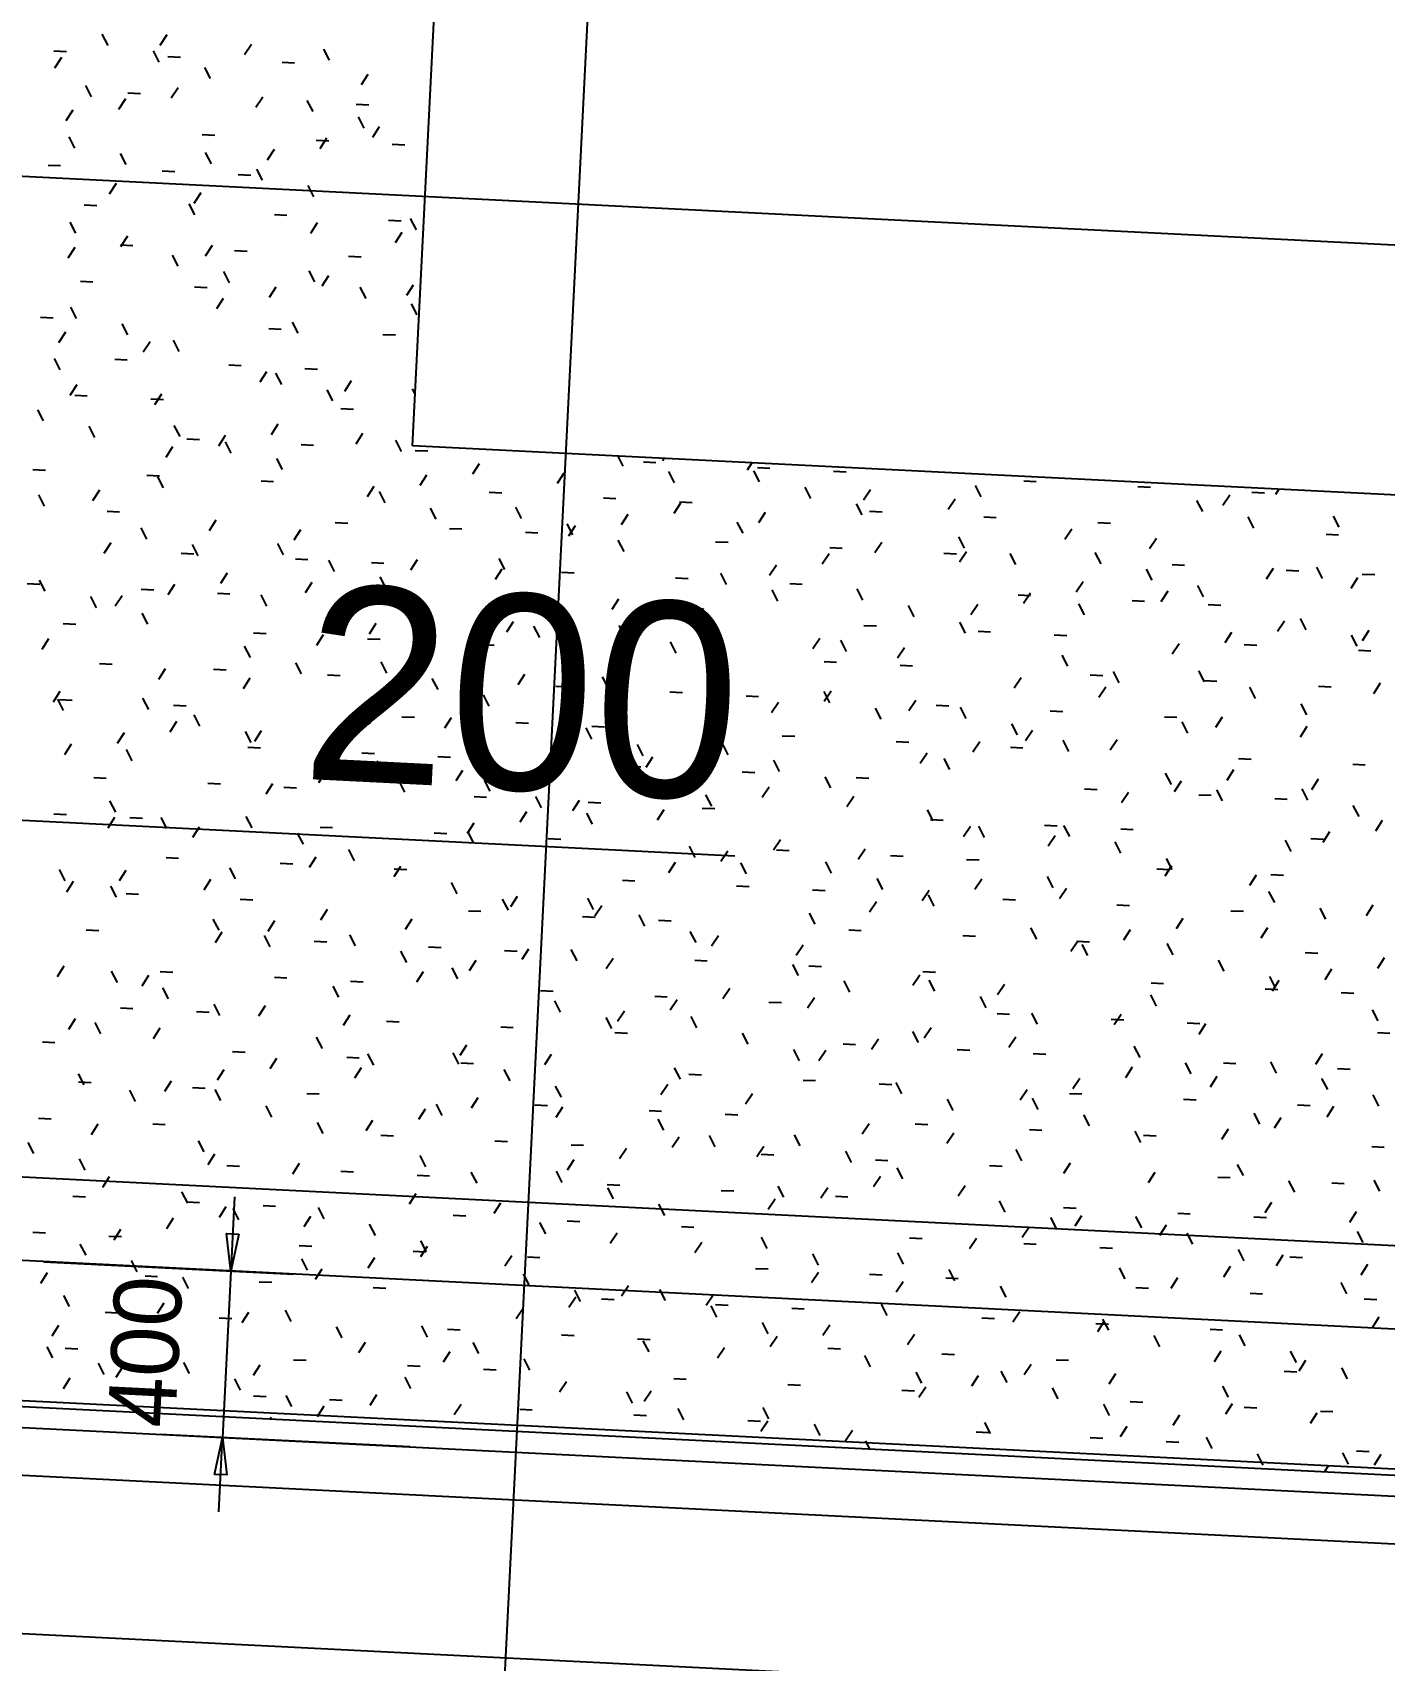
# Model space of a CAD drawing. Extents: x 549999 to 550212, y 1838161 to 1838467.
# Drawn here: x 550116.908 to 550120.154, y 1838343.863 to 1838347.771 of the extents above; entities that cross this region are included whole.
import ezdxf

# ---------------------------------------------------------------- set-up
doc = ezdxf.new("R2010")
doc.units = 0
for name, color, linetype in [('Level 15', 7, 'Continuous'), ('Level 18', 7, 'Continuous'), ('Level 20', 7, 'Continuous'), ('Level 36', 7, 'Continuous'), ('Level 4', 7, 'Continuous'), ('Level 8', 7, 'Continuous')]:
    doc.layers.add(name, color=color, linetype=linetype)

# ---------------------------------------------------------------- blocks, each defined once
blk = doc.blocks.new('FLOO10')
at = {"layer": 'Level 8'}
blk.add_line((-171.49, -462.9), (-871.49, -462.9), dxfattribs=at)

msp = doc.modelspace()

# ---------------------------------------------------------------- linework, layer by layer
at = {"layer": 'Level 15'}
for p, q in [((550117.0892, 1838347.74), (550117.0754, 1838347.7668)), ((550117.2302, 1838347.7652), (550117.2138, 1838347.7398)), ((550116.959, 1838347.727), (550116.9892, 1838347.7255)), ((550117.2122, 1838347.7003), (550117.1985, 1838347.7272)), ((550117.4334, 1838347.7427), (550117.417, 1838347.7174)), ((550117.6212, 1838347.7044), (550117.6074, 1838347.7313)), ((550116.9773, 1838347.7108), (550116.9609, 1838347.6854)), ((550117.233, 1838347.7133), (550117.2632, 1838347.7118)), ((550117.3353, 1838347.6607), (550117.3216, 1838347.6875)), ((550117.507, 1838347.6996), (550117.5371, 1838347.6981)), ((550117.7134, 1838347.6707), (550117.6971, 1838347.6454)), ((550117.0495, 1838347.6169), (550117.0357, 1838347.6438)), ((550117.1309, 1838347.6116), (550117.1145, 1838347.5862)), ((550117.1371, 1838347.6266), (550117.1673, 1838347.6251)), ((550117.2573, 1838347.6387), (550117.241, 1838347.6134)), ((550117.4606, 1838347.6163), (550117.4442, 1838347.591)), ((550117.0045, 1838347.5844), (550116.9881, 1838347.559)), ((550117.5815, 1838347.5813), (550117.5677, 1838347.6082)), ((550117.6851, 1838347.5992), (550117.7152, 1838347.5977)), ((550117.7046, 1838347.5417), (550117.6908, 1838347.5685)), ((550117.7406, 1838347.5443), (550117.7242, 1838347.5189)), ((550117.0098, 1838347.4938), (550116.9961, 1838347.5207)), ((550117.3152, 1838347.5261), (550117.3453, 1838347.5246)), ((550117.5892, 1838347.5124), (550117.6193, 1838347.5109)), ((550117.6142, 1838347.5171), (550117.5978, 1838347.4917)), ((550117.7718, 1838347.5033), (550117.802, 1838347.5018)), ((550116.9453, 1838347.453), (550116.9755, 1838347.4515)), ((550117.1329, 1838347.4542), (550117.1191, 1838347.481)), ((550117.3374, 1838347.4562), (550117.3236, 1838347.4831)), ((550117.4878, 1838347.4899), (550117.4714, 1838347.4645)), ((550117.2193, 1838347.4393), (550117.2495, 1838347.4378)), ((550117.402, 1838347.4302), (550117.4321, 1838347.4287)), ((550117.4604, 1838347.4165), (550117.4467, 1838347.4434)), ((550117.1085, 1838347.4083), (550117.0921, 1838347.383)), ((550117.3117, 1838347.3859), (550117.2954, 1838347.3605)), ((550117.5835, 1838347.3769), (550117.5698, 1838347.4037)), ((550117.0321, 1838347.3571), (550117.0622, 1838347.3556)), ((550117.2977, 1838347.3331), (550117.2839, 1838347.36)), ((550117.0119, 1838347.2894), (550116.9981, 1838347.3162)), ((550117.4887, 1838347.3343), (550117.5189, 1838347.3328)), ((550117.5918, 1838347.3139), (550117.5754, 1838347.2885)), ((550117.7627, 1838347.3206), (550117.7928, 1838347.3191)), ((550117.8297, 1838347.2976), (550117.8159, 1838347.3244)), ((550117.1189, 1838347.2613), (550117.149, 1838347.2597)), ((550117.1357, 1838347.2819), (550117.1193, 1838347.2565)), ((550117.3389, 1838347.2595), (550117.3225, 1838347.2341)), ((550117.795, 1838347.2914), (550117.7786, 1838347.2661)), ((550117.0093, 1838347.2547), (550116.9929, 1838347.2294)), ((550117.258, 1838347.21), (550117.2443, 1838347.2369)), ((550117.3928, 1838347.2476), (550117.423, 1838347.2461)), ((550117.6668, 1838347.2339), (550117.697, 1838347.2324)), ((550117.3811, 1838347.1704), (550117.3674, 1838347.1972)), ((550117.5856, 1838347.1724), (550117.5718, 1838347.1993)), ((550117.619, 1838347.1874), (550117.6026, 1838347.1621)), ((550117.023, 1838347.1745), (550117.0531, 1838347.173)), ((550117.2969, 1838347.1608), (550117.3271, 1838347.1593)), ((550117.4925, 1838347.1602), (550117.4762, 1838347.1349)), ((550117.7087, 1838347.1328), (550117.6949, 1838347.1596)), ((550117.8222, 1838347.165), (550117.8058, 1838347.1397)), ((550117.0139, 1838347.0849), (550117.0002, 1838347.1118)), ((550117.3661, 1838347.133), (550117.3497, 1838347.1077)), ((550117.8317, 1838347.0931), (550117.818, 1838347.12)), ((550116.9271, 1838347.0877), (550116.9572, 1838347.0862)), ((550117.137, 1838347.0453), (550117.1232, 1838347.0721)), ((550117.5459, 1838347.0493), (550117.5321, 1838347.0762)), ((550116.9868, 1838347.0515), (550116.9705, 1838347.0261)), ((550117.1901, 1838347.029), (550117.1737, 1838347.0037)), ((550117.2601, 1838347.0056), (550117.2463, 1838347.0324)), ((550117.475, 1838347.0603), (550117.5052, 1838347.0588)), ((550117.749, 1838347.0466), (550117.7792, 1838347.0451)), ((550116.9743, 1838346.9618), (550116.9605, 1838346.9887)), ((550117.1052, 1838346.9873), (550117.1353, 1838346.9858)), ((550117.3791, 1838346.9736), (550117.4093, 1838346.9721)), ((550117.4701, 1838346.957), (550117.4537, 1838346.9317)), ((550117.5062, 1838346.9263), (550117.4925, 1838346.9531)), ((550117.5618, 1838346.9644), (550117.5919, 1838346.9629)), ((550117.014, 1838346.925), (550116.9977, 1838346.8997)), ((550117.6293, 1838346.8866), (550117.6156, 1838346.9135)), ((550117.6733, 1838346.9346), (550117.657, 1838346.9092)), ((550117.8266, 1838346.9027), (550117.82, 1838346.9155)), ((550117.0093, 1838346.9005), (550117.0394, 1838346.899)), ((550117.1919, 1838346.8914), (550117.2221, 1838346.8899)), ((550117.2173, 1838346.9026), (550117.2009, 1838346.8773)), ((550117.6486, 1838346.8686), (550117.6787, 1838346.8671)), ((550116.9346, 1838346.8388), (550116.9208, 1838346.8656)), ((550117.2621, 1838346.8011), (550117.2484, 1838346.828)), ((550117.4973, 1838346.8306), (550117.4809, 1838346.8052)), ((550117.0577, 1838346.7991), (550117.0439, 1838346.8259)), ((550117.2787, 1838346.7955), (550117.3088, 1838346.794)), ((550117.3709, 1838346.8034), (550117.3545, 1838346.778)), ((550117.3852, 1838346.7615), (550117.3714, 1838346.7883)), ((550117.7005, 1838346.8082), (550117.6842, 1838346.7828)), ((550117.7941, 1838346.7656), (550117.7804, 1838346.7924)), ((550117.2444, 1838346.7762), (550117.2281, 1838346.7509)), ((550117.5527, 1838346.7818), (550117.5828, 1838346.7803)), ((550117.8266, 1838346.7681), (550117.8568, 1838346.7666)), ((550118.3261, 1838346.73), (550118.3138, 1838346.7541)), ((550116.9088, 1838346.7224), (550116.939, 1838346.7209)), ((550117.5083, 1838346.7218), (550117.4945, 1838346.7487)), ((550117.9806, 1838346.7361), (550117.9642, 1838346.7108)), ((550118.1838, 1838346.7137), (550118.1674, 1838346.6883)), ((550118.3746, 1838346.7407), (550118.4047, 1838346.7392)), ((550118.4241, 1838346.7486), (550118.4203, 1838346.7427)), ((550118.4492, 1838346.6903), (550118.4354, 1838346.7172)), ((550118.635, 1838346.738), (550118.6235, 1838346.7203)), ((550118.6537, 1838346.6924), (550118.6399, 1838346.7192)), ((550118.6486, 1838346.727), (550118.6787, 1838346.7255)), ((550118.8312, 1838346.7179), (550118.8614, 1838346.7164)), ((550117.0684, 1838346.6722), (550117.052, 1838346.6469)), ((550117.1828, 1838346.7087), (550117.2129, 1838346.7072)), ((550117.2225, 1838346.6781), (550117.2087, 1838346.7049)), ((550117.4568, 1838346.695), (550117.4869, 1838346.6935)), ((550117.7277, 1838346.6817), (550117.7113, 1838346.6564)), ((550117.8541, 1838346.7089), (550117.8378, 1838346.6836)), ((550118.7767, 1838346.6527), (550118.763, 1838346.6796)), ((550118.9199, 1838346.6736), (550118.9036, 1838346.6483)), ((550119.1856, 1838346.6568), (550119.1719, 1838346.6836)), ((550119.2879, 1838346.6951), (550119.318, 1838346.6935)), ((550119.5618, 1838346.6814), (550119.592, 1838346.6798)), ((550119.9004, 1838346.6748), (550119.8925, 1838346.6625)), ((550116.9366, 1838346.6343), (550116.9229, 1838346.6612)), ((550117.7545, 1838346.6425), (550117.7407, 1838346.6693)), ((550118.0047, 1838346.6676), (550118.0349, 1838346.6661)), ((550118.2787, 1838346.6539), (550118.3088, 1838346.6524)), ((550118.4638, 1838346.6416), (550118.4475, 1838346.6163)), ((550118.4614, 1838346.6448), (550118.4915, 1838346.6433)), ((550118.8998, 1838346.613), (550118.8861, 1838346.6399)), ((550119.1232, 1838346.6512), (550119.1068, 1838346.6258)), ((550119.7176, 1838346.6212), (550119.7039, 1838346.6481)), ((550119.7825, 1838346.6607), (550119.7661, 1838346.6354)), ((550119.8358, 1838346.6677), (550119.866, 1838346.6662)), ((550117.0869, 1838346.622), (550117.117, 1838346.6205)), ((550117.3484, 1838346.6002), (550117.3321, 1838346.5748)), ((550117.6349, 1838346.5946), (550117.665, 1838346.5931)), ((550117.8775, 1838346.6028), (550117.8638, 1838346.6297)), ((550118.082, 1838346.6049), (550118.0682, 1838346.6317)), ((550118.3374, 1838346.6145), (550118.321, 1838346.5891)), ((550118.614, 1838346.5693), (550118.6002, 1838346.5961)), ((550118.6671, 1838346.6192), (550118.6507, 1838346.5939)), ((550118.918, 1838346.622), (550118.9481, 1838346.6205)), ((550119.192, 1838346.6083), (550119.2221, 1838346.6068)), ((550119.4659, 1838346.5946), (550119.4961, 1838346.5931)), ((550119.8407, 1838346.5816), (550119.827, 1838346.6084)), ((550120.0452, 1838346.5836), (550120.0314, 1838346.6104)), ((550117.1828, 1838346.555), (550117.169, 1838346.5818)), ((550117.5517, 1838346.5777), (550117.5353, 1838346.5524)), ((550117.9088, 1838346.5809), (550117.939, 1838346.5794)), ((550118.0915, 1838346.5718), (550118.1216, 1838346.5702)), ((550118.2051, 1838346.5652), (550118.1913, 1838346.592)), ((550118.211, 1838346.5873), (550118.1946, 1838346.5619)), ((550119.146, 1838346.5337), (550119.1322, 1838346.5606)), ((550119.4032, 1838346.5791), (550119.3868, 1838346.5538)), ((550119.6064, 1838346.5567), (550119.5901, 1838346.5314)), ((550120.0139, 1838346.5672), (550120.044, 1838346.5657)), ((550117.0956, 1838346.5458), (550117.0792, 1838346.5204)), ((550117.265, 1838346.5215), (550117.2951, 1838346.52)), ((550117.3059, 1838346.5153), (550117.2921, 1838346.5422)), ((550117.5103, 1838346.5174), (550117.4966, 1838346.5442)), ((550118.3282, 1838346.5255), (550118.3144, 1838346.5524)), ((550118.5481, 1838346.5489), (550118.5783, 1838346.5474)), ((550118.8207, 1838346.52), (550118.8043, 1838346.4946)), ((550118.8221, 1838346.5352), (550118.8522, 1838346.5337)), ((550118.9471, 1838346.5472), (550118.9307, 1838346.5218)), ((550119.0961, 1838346.5215), (550119.1262, 1838346.52)), ((550119.1503, 1838346.5247), (550119.134, 1838346.4994)), ((550119.2691, 1838346.494), (550119.2553, 1838346.5209)), ((550119.4735, 1838346.4961), (550119.4598, 1838346.5229)), ((550117.539, 1838346.5078), (550117.5691, 1838346.5063)), ((550117.6334, 1838346.4777), (550117.6197, 1838346.5045)), ((550117.7216, 1838346.4987), (550117.7518, 1838346.4972)), ((550117.8317, 1838346.5057), (550117.8153, 1838346.4803)), ((550118.035, 1838346.4833), (550118.0186, 1838346.4579)), ((550118.0423, 1838346.4818), (550118.0286, 1838346.5086)), ((550118.1782, 1838346.4759), (550118.2084, 1838346.4744)), ((550118.6943, 1838346.4928), (550118.6779, 1838346.4674)), ((550119.5966, 1838346.4564), (550119.5828, 1838346.4833)), ((550119.644, 1838346.4941), (550119.6742, 1838346.4926)), ((550119.8865, 1838346.4847), (550119.8701, 1838346.4593)), ((550119.918, 1838346.4804), (550119.9481, 1838346.4789)), ((550120.0055, 1838346.4605), (550119.9918, 1838346.4874)), ((550116.8951, 1838346.4485), (550116.9253, 1838346.4469)), ((550116.9387, 1838346.4298), (550116.9249, 1838346.4567)), ((550117.2492, 1838346.4465), (550117.2328, 1838346.4212)), ((550117.3756, 1838346.4737), (550117.3593, 1838346.4484)), ((550117.5789, 1838346.4513), (550117.5625, 1838346.426)), ((550117.7565, 1838346.438), (550117.7427, 1838346.4649)), ((550118.4522, 1838346.4622), (550118.4824, 1838346.4607)), ((550118.5743, 1838346.4462), (550118.5606, 1838346.4731)), ((550118.7262, 1838346.4485), (550118.7563, 1838346.447)), ((550119.4304, 1838346.4527), (550119.414, 1838346.4274)), ((550119.7197, 1838346.4168), (550119.7059, 1838346.4436)), ((550120.0897, 1838346.4622), (550120.0733, 1838346.4369)), ((550120.1007, 1838346.4713), (550120.1308, 1838346.4698)), ((550117.0618, 1838346.3902), (550117.048, 1838346.417)), ((550117.1228, 1838346.4193), (550117.1064, 1838346.394)), ((550117.1691, 1838346.4348), (550117.1992, 1838346.4333)), ((550117.3518, 1838346.4256), (550117.3819, 1838346.4241)), ((550117.4707, 1838346.3943), (550117.4569, 1838346.4211)), ((550117.8084, 1838346.4028), (550117.8385, 1838346.4013)), ((550118.315, 1838346.4112), (550118.2986, 1838346.3859)), ((550118.6974, 1838346.4065), (550118.6836, 1838346.4334)), ((550118.9019, 1838346.4086), (550118.8881, 1838346.4354)), ((550119.1775, 1838346.3983), (550119.1612, 1838346.373)), ((550119.2742, 1838346.4211), (550119.3043, 1838346.4196)), ((550119.304, 1838346.4255), (550119.2876, 1838346.4002)), ((550119.4339, 1838346.373), (550119.4201, 1838346.3999)), ((550119.5481, 1838346.4074), (550119.5783, 1838346.4059)), ((550119.6336, 1838346.4303), (550119.6172, 1838346.4049)), ((550119.7308, 1838346.3982), (550119.7609, 1838346.3967)), ((550117.1848, 1838346.3505), (550117.1711, 1838346.3774)), ((550117.8589, 1838346.3793), (550117.8425, 1838346.3539)), ((550118.0027, 1838346.3587), (550117.9889, 1838346.3855)), ((550118.0824, 1838346.3891), (550118.1125, 1838346.3876)), ((550118.3563, 1838346.3754), (550118.3865, 1838346.3739)), ((550118.5182, 1838346.3888), (550118.5019, 1838346.3634)), ((550119.0249, 1838346.3689), (550119.0112, 1838346.3958)), ((550119.9659, 1838346.3374), (550119.9521, 1838346.3643)), ((550116.9819, 1838346.3526), (550117.012, 1838346.3511)), ((550117.4385, 1838346.3297), (550117.4686, 1838346.3282)), ((550117.6061, 1838346.3249), (550117.5897, 1838346.2995)), ((550117.7325, 1838346.3521), (550117.7161, 1838346.3267)), ((550118.0621, 1838346.3568), (550118.0458, 1838346.3315)), ((550118.1257, 1838346.319), (550118.112, 1838346.3459)), ((550118.3302, 1838346.3211), (550118.3164, 1838346.3479)), ((550118.9043, 1838346.348), (550118.9344, 1838346.3465)), ((550119.148, 1838346.3293), (550119.1343, 1838346.3561)), ((550119.1783, 1838346.3343), (550119.2084, 1838346.3328)), ((550119.3609, 1838346.3252), (550119.3911, 1838346.3237)), ((550119.7872, 1838346.331), (550119.7709, 1838346.3057)), ((550119.9137, 1838346.3582), (550119.8973, 1838346.3329)), ((550120.0889, 1838346.2978), (550120.0752, 1838346.3246)), ((550120.1169, 1838346.3358), (550120.1005, 1838346.3105)), ((550116.9467, 1838346.3154), (550116.9304, 1838346.29)), ((550117.431, 1838346.2712), (550117.4172, 1838346.298)), ((550117.7125, 1838346.316), (550117.7426, 1838346.3145)), ((550117.9865, 1838346.3023), (550118.0166, 1838346.3008)), ((550118.3422, 1838346.2848), (550118.3258, 1838346.2594)), ((550118.4533, 1838346.2814), (550118.4395, 1838346.3083)), ((550118.7983, 1838346.3167), (550118.7819, 1838346.2914)), ((550118.8622, 1838346.2855), (550118.8484, 1838346.3124)), ((550119.0015, 1838346.2943), (550118.9851, 1838346.269)), ((550119.6608, 1838346.3039), (550119.6444, 1838346.2785)), ((550119.8176, 1838346.3024), (550119.8477, 1838346.3008)), ((550120.0915, 1838346.2887), (550120.1217, 1838346.2871)), ((550117.0686, 1838346.2567), (550117.0988, 1838346.2552)), ((550117.2268, 1838346.2433), (550117.2104, 1838346.218)), ((550117.3426, 1838346.243), (550117.3728, 1838346.2415)), ((550117.5541, 1838346.2315), (550117.5403, 1838346.2584)), ((550117.7585, 1838346.2336), (550117.7448, 1838346.2604)), ((550118.2158, 1838346.2576), (550118.1994, 1838346.2323)), ((550118.5454, 1838346.2624), (550118.529, 1838346.237)), ((550118.5344, 1838346.2749), (550118.5646, 1838346.2734)), ((550118.5764, 1838346.2417), (550118.5626, 1838346.2686)), ((550118.8084, 1838346.2612), (550118.8385, 1838346.2597)), ((550118.9911, 1838346.2521), (550119.0212, 1838346.2506)), ((550119.3942, 1838346.2499), (550119.3804, 1838346.2768)), ((550117.43, 1838346.2209), (550117.4136, 1838346.1955)), ((550117.6166, 1838346.2293), (550117.6467, 1838346.2278)), ((550117.8816, 1838346.1939), (550117.8679, 1838346.2208)), ((550118.0893, 1838346.2304), (550118.073, 1838346.2051)), ((550118.2905, 1838346.198), (550118.2768, 1838346.2248)), ((550119.2815, 1838346.2223), (550119.2652, 1838346.1969)), ((550119.4477, 1838346.2293), (550119.4778, 1838346.2278)), ((550119.5173, 1838346.2103), (550119.5035, 1838346.2371)), ((550119.7217, 1838346.2123), (550119.708, 1838346.2392)), ((550119.7217, 1838346.2156), (550119.7518, 1838346.2141)), ((550120.1441, 1838346.2094), (550120.1277, 1838346.184)), ((550116.9739, 1838346.1889), (550116.9576, 1838346.1636)), ((550116.9824, 1838346.144), (550116.9687, 1838346.1709)), ((550116.9728, 1838346.1699), (550117.0029, 1838346.1684)), ((550117.1869, 1838346.1461), (550117.1731, 1838346.1729)), ((550118.0047, 1838346.1542), (550117.9909, 1838346.1811)), ((550118.1646, 1838346.2019), (550118.1947, 1838346.2004)), ((550118.4385, 1838346.1882), (550118.4687, 1838346.1867)), ((550118.6212, 1838346.1791), (550118.6513, 1838346.1775)), ((550118.699, 1838346.1631), (550118.6827, 1838346.1378)), ((550118.8225, 1838346.1624), (550118.8088, 1838346.1893)), ((550118.8255, 1838346.1903), (550118.8091, 1838346.165)), ((550119.0287, 1838346.1679), (550119.0123, 1838346.1426)), ((550119.4848, 1838346.1999), (550119.4684, 1838346.1745)), ((550119.8448, 1838346.1726), (550119.831, 1838346.1995)), ((550119.9956, 1838346.2019), (550120.0258, 1838346.2004)), ((550117.2467, 1838346.1562), (550117.2769, 1838346.1547)), ((550117.31, 1838346.1064), (550117.2962, 1838346.1332)), ((550117.7101, 1838346.1488), (550117.6937, 1838346.1235)), ((550117.7189, 1838346.1105), (550117.7051, 1838346.1373)), ((550117.7947, 1838346.1288), (550117.8248, 1838346.1273)), ((550117.9133, 1838346.1264), (550117.8969, 1838346.1011)), ((550118.5726, 1838346.1359), (550118.5562, 1838346.1106)), ((550118.9456, 1838346.1228), (550118.9319, 1838346.1496)), ((550119.0778, 1838346.1562), (550119.1079, 1838346.1547)), ((550119.1501, 1838346.1248), (550119.1363, 1838346.1516)), ((550119.3518, 1838346.1425), (550119.3819, 1838346.141)), ((550119.6258, 1838346.1288), (550119.6559, 1838346.1273)), ((550119.7648, 1838346.1278), (550119.7484, 1838346.1025)), ((550119.9679, 1838346.133), (550119.9541, 1838346.1598)), ((550117.1276, 1838346.0897), (550117.1112, 1838346.0643)), ((550117.254, 1838346.1169), (550117.2376, 1838346.0915)), ((550117.4331, 1838346.0667), (550117.4193, 1838346.0936)), ((550117.4572, 1838346.0945), (550117.4408, 1838346.0691)), ((550118.0687, 1838346.1151), (550118.0988, 1838346.1136)), ((550118.2509, 1838346.0749), (550118.2371, 1838346.1018)), ((550118.2513, 1838346.106), (550118.2815, 1838346.1045)), ((550119.2732, 1838346.0851), (550119.2594, 1838346.112)), ((550119.3087, 1838346.0959), (550119.2924, 1838346.0705)), ((550119.6821, 1838346.0892), (550119.6683, 1838346.1161)), ((550119.968, 1838346.1054), (550119.9517, 1838346.08)), ((550117.0011, 1838346.0625), (550116.9848, 1838346.0372)), ((550117.1472, 1838346.023), (550117.1335, 1838346.0498)), ((550117.4248, 1838346.0558), (550117.455, 1838346.0542)), ((550118.1933, 1838346.0544), (550118.177, 1838346.029)), ((550118.374, 1838346.0352), (550118.3602, 1838346.0621)), ((550118.5784, 1838346.0373), (550118.5647, 1838346.0641)), ((550118.7079, 1838346.0832), (550118.7381, 1838346.0817)), ((550118.9819, 1838346.0695), (550119.0121, 1838346.068)), ((550119.1823, 1838346.0687), (550119.1659, 1838346.0433)), ((550119.2559, 1838346.0558), (550119.286, 1838346.0543)), ((550119.3962, 1838346.0455), (550119.3825, 1838346.0723)), ((550119.512, 1838346.0734), (550119.4956, 1838346.0481)), ((550117.6792, 1838345.9874), (550117.6655, 1838346.0143)), ((550117.6988, 1838346.0421), (550117.7289, 1838346.0406)), ((550117.7372, 1838346.0224), (550117.7209, 1838345.9971)), ((550117.8814, 1838346.0329), (550117.9116, 1838346.0314)), ((550118.3381, 1838346.0101), (550118.3682, 1838346.0086)), ((550118.3966, 1838346.0319), (550118.3802, 1838346.0066)), ((550118.7015, 1838345.9976), (550118.6877, 1838346.0245)), ((550119.0559, 1838346.0415), (550119.0395, 1838346.0161)), ((550119.1104, 1838346.0017), (550119.0966, 1838346.0286)), ((550119.8039, 1838346.0284), (550119.834, 1838346.0269)), ((550120.0778, 1838346.0147), (550120.108, 1838346.0132)), ((550117.0549, 1838345.9827), (550117.0851, 1838345.9812)), ((550117.3289, 1838345.969), (550117.3591, 1838345.9675)), ((550117.4844, 1838345.968), (550117.468, 1838345.9427)), ((550117.6108, 1838345.9952), (550117.5945, 1838345.9699)), ((550117.8023, 1838345.9477), (550117.7885, 1838345.9746)), ((550117.9405, 1838346), (550117.9241, 1838345.9746)), ((550118.0068, 1838345.9498), (550117.993, 1838345.9766)), ((550118.6121, 1838345.9964), (550118.6422, 1838345.9949)), ((550118.8246, 1838345.958), (550118.8108, 1838345.9848)), ((550118.886, 1838345.9827), (550118.9162, 1838345.9812)), ((550119.6424, 1838345.9661), (550119.6286, 1838345.993)), ((550119.6656, 1838345.9742), (550119.6492, 1838345.9488)), ((550119.792, 1838346.0014), (550119.7756, 1838345.976)), ((550119.9952, 1838345.979), (550119.9789, 1838345.9536)), ((550117.5116, 1838345.9599), (550117.5417, 1838345.9584)), ((550117.9682, 1838345.937), (550117.9983, 1838345.9355)), ((550118.1298, 1838345.9101), (550118.1161, 1838345.937)), ((550118.5387, 1838345.9142), (550118.525, 1838345.9411)), ((550118.6766, 1838345.9599), (550118.6602, 1838345.9346)), ((550118.8798, 1838345.9375), (550118.8635, 1838345.9121)), ((550119.434, 1838345.9553), (550119.4641, 1838345.9538)), ((550119.5392, 1838345.947), (550119.5228, 1838345.9217)), ((550119.708, 1838345.9416), (550119.7381, 1838345.9401)), ((550119.7655, 1838345.9265), (550119.7517, 1838345.9533)), ((550119.8906, 1838345.9325), (550119.9208, 1838345.931)), ((550119.9699, 1838345.9285), (550119.9562, 1838345.9554)), ((550116.9591, 1838345.8959), (550116.9892, 1838345.8944)), ((550117.1076, 1838345.8999), (550117.0938, 1838345.9267)), ((550118.0941, 1838345.9008), (550118.0777, 1838345.8754)), ((550118.2205, 1838345.9279), (550118.2041, 1838345.9026)), ((550118.2529, 1838345.8705), (550118.2392, 1838345.8973)), ((550118.2422, 1838345.9233), (550118.2723, 1838345.9218)), ((550118.4238, 1838345.9055), (550118.4074, 1838345.8802)), ((550118.5162, 1838345.9096), (550118.5463, 1838345.9081)), ((550119.0707, 1838345.8786), (550119.057, 1838345.9055)), ((550120.093, 1838345.8889), (550120.0793, 1838345.9157)), ((550117.1051, 1838345.8865), (550117.0888, 1838345.8611)), ((550117.1417, 1838345.8868), (550117.1718, 1838345.8853)), ((550117.2306, 1838345.8602), (550117.2169, 1838345.8871)), ((550117.3084, 1838345.864), (550117.292, 1838345.8387)), ((550117.4351, 1838345.8623), (550117.4213, 1838345.8891)), ((550117.5983, 1838345.864), (550117.6285, 1838345.8625)), ((550117.9677, 1838345.8736), (550117.9513, 1838345.8482)), ((550117.9671, 1838345.8267), (550117.9533, 1838345.8536)), ((550119.0641, 1838345.8822), (550119.0943, 1838345.8807)), ((550119.1599, 1838345.8654), (550119.1435, 1838345.8401)), ((550119.1938, 1838345.839), (550119.1801, 1838345.8658)), ((550119.3381, 1838345.8686), (550119.3682, 1838345.867)), ((550119.3983, 1838345.841), (550119.3845, 1838345.8679)), ((550119.5207, 1838345.8594), (550119.5509, 1838345.8579)), ((550120.0224, 1838345.8525), (550120.0061, 1838345.8272)), ((550120.1488, 1838345.8797), (550120.1325, 1838345.8544)), ((550117.5582, 1838345.8226), (550117.5444, 1838345.8495)), ((550117.8723, 1838345.8503), (550117.9024, 1838345.8488)), ((550118.1463, 1838345.8366), (550118.1764, 1838345.8351)), ((550118.4991, 1838345.7911), (550118.4853, 1838345.818)), ((550118.7038, 1838345.8335), (550118.6874, 1838345.8081)), ((550119.3631, 1838345.843), (550119.3467, 1838345.8177)), ((550119.5214, 1838345.8013), (550119.5076, 1838345.8282)), ((550119.9303, 1838345.8054), (550119.9165, 1838345.8323)), ((550119.9774, 1838345.8366), (550120.0075, 1838345.8351)), ((550117.2285, 1838345.7909), (550117.2586, 1838345.7894)), ((550117.5024, 1838345.7772), (550117.5326, 1838345.7757)), ((550117.5884, 1838345.792), (550117.572, 1838345.7666)), ((550117.6813, 1838345.7829), (550117.6675, 1838345.8098)), ((550118.4509, 1838345.7791), (550118.4346, 1838345.7537)), ((550118.5774, 1838345.8063), (550118.561, 1838345.7809)), ((550118.6222, 1838345.7515), (550118.6084, 1838345.7783)), ((550118.6942, 1838345.8092), (550118.7244, 1838345.8077)), ((550118.8266, 1838345.7535), (550118.8129, 1838345.7804)), ((550118.907, 1838345.811), (550118.8907, 1838345.7857)), ((550118.9682, 1838345.7955), (550118.9984, 1838345.794)), ((550119.1509, 1838345.7864), (550119.181, 1838345.7849)), ((550119.6444, 1838345.7617), (550119.6307, 1838345.7885)), ((550116.9865, 1838345.7351), (550116.9728, 1838345.762)), ((550117.1323, 1838345.76), (550117.1159, 1838345.7347)), ((550117.3355, 1838345.7376), (550117.3192, 1838345.7123)), ((550117.3954, 1838345.7392), (550117.3817, 1838345.766)), ((550117.7916, 1838345.7696), (550117.7753, 1838345.7442)), ((550117.7764, 1838345.7635), (550117.8066, 1838345.762)), ((550118.3244, 1838345.7361), (550118.3545, 1838345.7346)), ((550118.9497, 1838345.7138), (550118.9359, 1838345.7407)), ((550119.1871, 1838345.739), (550119.1707, 1838345.7137)), ((550119.3586, 1838345.7179), (550119.3449, 1838345.7448)), ((550119.6075, 1838345.7635), (550119.6376, 1838345.762)), ((550119.6431, 1838345.771), (550119.6268, 1838345.7456)), ((550119.8464, 1838345.7485), (550119.83, 1838345.7232)), ((550119.8815, 1838345.7498), (550119.9116, 1838345.7483)), ((550117.0059, 1838345.7328), (550116.9895, 1838345.7075)), ((550117.1096, 1838345.6954), (550117.0958, 1838345.7223)), ((550117.1326, 1838345.7041), (550117.1627, 1838345.7026)), ((550117.9274, 1838345.7036), (550117.9137, 1838345.7305)), ((550118.0717, 1838345.6975), (550118.0553, 1838345.6722)), ((550118.5984, 1838345.7224), (550118.6285, 1838345.7209)), ((550118.781, 1838345.7133), (550118.8111, 1838345.7118)), ((550119.0606, 1838345.7118), (550119.0443, 1838345.6865)), ((550119.0728, 1838345.6742), (550119.059, 1838345.701)), ((550119.3903, 1838345.7166), (550119.3739, 1838345.6912)), ((550119.8906, 1838345.6824), (550119.8768, 1838345.7092)), ((550117.4066, 1838345.6905), (550117.4367, 1838345.6889)), ((550117.6156, 1838345.6656), (550117.5992, 1838345.6402)), ((550117.9545, 1838345.6631), (550117.9846, 1838345.6616)), ((550118.0505, 1838345.664), (550118.0367, 1838345.6908)), ((550118.255, 1838345.666), (550118.2412, 1838345.6928)), ((550118.2749, 1838345.6751), (550118.2585, 1838345.6497)), ((550118.787, 1838345.6304), (550118.7732, 1838345.6573)), ((550118.9342, 1838345.6846), (550118.9178, 1838345.6593)), ((550119.2376, 1838345.6905), (550119.2678, 1838345.689)), ((550119.5116, 1838345.6768), (550119.5418, 1838345.6753)), ((550119.7856, 1838345.6631), (550119.8157, 1838345.6616)), ((550120.0137, 1838345.6427), (550119.9999, 1838345.6695)), ((550120.1264, 1838345.6765), (550120.11, 1838345.6511)), ((550117.0367, 1838345.6174), (550117.0668, 1838345.6159)), ((550117.3558, 1838345.6161), (550117.342, 1838345.643)), ((550117.4892, 1838345.6384), (550117.4728, 1838345.613)), ((550117.8188, 1838345.6431), (550117.8024, 1838345.6178)), ((550118.2285, 1838345.6494), (550118.2586, 1838345.6479)), ((550118.378, 1838345.6263), (550118.3643, 1838345.6532)), ((550118.4111, 1838345.6402), (550118.4413, 1838345.6387)), ((550118.8678, 1838345.6174), (550118.8979, 1838345.6159)), ((550119.319, 1838345.5948), (550119.3052, 1838345.6217)), ((550119.5439, 1838345.6173), (550119.5275, 1838345.592)), ((550119.6703, 1838345.6445), (550119.654, 1838345.6192)), ((550119.8736, 1838345.6221), (550119.8572, 1838345.5968)), ((550117.3627, 1838345.6112), (550117.3464, 1838345.5858)), ((550117.4789, 1838345.5764), (550117.4651, 1838345.6033)), ((550117.5846, 1838345.59), (550117.6148, 1838345.5885)), ((550117.6833, 1838345.5785), (550117.6695, 1838345.6053)), ((550118.5011, 1838345.5867), (550118.4874, 1838345.6135)), ((550118.5549, 1838345.6031), (550118.5386, 1838345.5777)), ((550118.7582, 1838345.5806), (550118.7418, 1838345.5553)), ((550119.1417, 1838345.6037), (550119.1719, 1838345.6022)), ((550119.4175, 1838345.5902), (550119.4011, 1838345.5648)), ((550119.4157, 1838345.59), (550119.4459, 1838345.5885)), ((550119.442, 1838345.5552), (550119.4283, 1838345.582)), ((550119.6465, 1838345.5572), (550119.6327, 1838345.5841)), ((550117.8064, 1838345.5388), (550117.7926, 1838345.5657)), ((550117.8586, 1838345.5763), (550117.8888, 1838345.5748)), ((550117.9724, 1838345.5439), (550117.9561, 1838345.5186)), ((550118.0413, 1838345.5672), (550118.0714, 1838345.5657)), ((550118.0989, 1838345.5711), (550118.0825, 1838345.5458)), ((550118.2153, 1838345.5429), (550118.2015, 1838345.5698)), ((550118.3021, 1838345.5487), (550118.2857, 1838345.5233)), ((550118.4979, 1838345.5443), (550118.528, 1838345.5428)), ((550119.7696, 1838345.5176), (550119.7558, 1838345.5444)), ((550119.9637, 1838345.5626), (550119.9938, 1838345.5611)), ((550120.1536, 1838345.5501), (550120.1372, 1838345.5247)), ((550116.9835, 1838345.5296), (550116.9671, 1838345.5043)), ((550117.1116, 1838345.491), (550117.0979, 1838345.5178)), ((550117.1867, 1838345.5072), (550117.1703, 1838345.4818)), ((550117.2148, 1838345.5169), (550117.2449, 1838345.5154)), ((550117.4887, 1838345.5032), (550117.5189, 1838345.5017)), ((550117.846, 1838345.5167), (550117.8296, 1838345.4914)), ((550117.9295, 1838345.4992), (550117.9157, 1838345.526)), ((550118.7473, 1838345.5073), (550118.7335, 1838345.5342)), ((550118.7719, 1838345.5306), (550118.802, 1838345.5291)), ((550119.0382, 1838345.5086), (550119.0218, 1838345.4832)), ((550119.0459, 1838345.5169), (550119.076, 1838345.5154)), ((550119.8927, 1838345.4779), (550119.8789, 1838345.5048)), ((550120.0272, 1838345.5229), (550120.0108, 1838345.4975)), ((550117.2347, 1838345.4513), (550117.221, 1838345.4782)), ((550117.6436, 1838345.4554), (550117.6299, 1838345.4823)), ((550117.6714, 1838345.4941), (550117.7015, 1838345.4926)), ((550118.128, 1838345.4713), (550118.1582, 1838345.4698)), ((550118.5821, 1838345.4766), (550118.5658, 1838345.4513)), ((550118.8704, 1838345.4677), (550118.8566, 1838345.4945)), ((550119.0748, 1838345.4697), (550119.0611, 1838345.4966)), ((550119.2414, 1838345.4862), (550119.2251, 1838345.4608)), ((550119.6068, 1838345.4341), (550119.5931, 1838345.461)), ((550119.5938, 1838345.4896), (550119.6239, 1838345.488)), ((550119.8678, 1838345.4759), (550119.8979, 1838345.4743)), ((550119.9008, 1838345.4957), (550119.8844, 1838345.4703)), ((550120.0504, 1838345.4667), (550120.0806, 1838345.4652)), ((550117.1189, 1838345.4302), (550117.149, 1838345.4287)), ((550117.3015, 1838345.421), (550117.3317, 1838345.4195)), ((550117.3578, 1838345.4117), (550117.344, 1838345.4385)), ((550117.4667, 1838345.4351), (550117.4504, 1838345.4098)), ((550118.1756, 1838345.4198), (550118.1619, 1838345.4467)), ((550118.3293, 1838345.4222), (550118.3129, 1838345.3969)), ((550118.402, 1838345.4576), (550118.4321, 1838345.4561)), ((550118.4557, 1838345.4494), (550118.4393, 1838345.4241)), ((550118.676, 1838345.4439), (550118.7061, 1838345.4424)), ((550118.7854, 1838345.4542), (550118.769, 1838345.4289)), ((550119.1979, 1838345.4301), (550119.1842, 1838345.4569)), ((550120.1388, 1838345.3986), (550120.1251, 1838345.4254)), ((550117.0107, 1838345.4032), (550116.9943, 1838345.3778)), ((550117.072, 1838345.3679), (550117.0582, 1838345.3948)), ((550117.67, 1838345.4127), (550117.6536, 1838345.3874)), ((550117.7582, 1838345.3982), (550117.7883, 1838345.3967)), ((550118.0321, 1838345.3845), (550118.0623, 1838345.383)), ((550118.2987, 1838345.3802), (550118.285, 1838345.407)), ((550118.5032, 1838345.3822), (550118.4894, 1838345.4091)), ((550119.0654, 1838345.3822), (550119.049, 1838345.3568)), ((550119.2239, 1838345.4165), (550119.2541, 1838345.415)), ((550119.321, 1838345.3904), (550119.3072, 1838345.4172)), ((550119.4979, 1838345.4028), (550119.5281, 1838345.4013)), ((550119.5215, 1838345.4141), (550119.5051, 1838345.3888)), ((550119.6806, 1838345.3937), (550119.7107, 1838345.3922)), ((550119.7247, 1838345.3917), (550119.7083, 1838345.3663)), ((550116.9317, 1838345.348), (550116.9618, 1838345.3465)), ((550117.2139, 1838345.3808), (550117.1975, 1838345.3554)), ((550117.604, 1838345.3323), (550117.5902, 1838345.3592)), ((550118.3061, 1838345.3708), (550118.3363, 1838345.3693)), ((550118.6263, 1838345.3425), (550118.6125, 1838345.3694)), ((550118.8541, 1838345.3434), (550118.8842, 1838345.3419)), ((550118.939, 1838345.355), (550118.9226, 1838345.3296)), ((550119.0352, 1838345.3466), (550119.0214, 1838345.3735)), ((550119.2686, 1838345.3597), (550119.2523, 1838345.3344)), ((550120.1372, 1838345.3708), (550120.1673, 1838345.3693)), ((550117.3883, 1838345.3251), (550117.4184, 1838345.3236)), ((550117.4939, 1838345.3087), (550117.4776, 1838345.2834)), ((550117.6623, 1838345.3115), (550117.6924, 1838345.3099)), ((550117.7271, 1838345.2927), (550117.7133, 1838345.3195)), ((550117.9315, 1838345.2947), (550117.9178, 1838345.3216)), ((550117.95, 1838345.3407), (550117.9336, 1838345.3153)), ((550118.1532, 1838345.3182), (550118.1369, 1838345.2929)), ((550118.7493, 1838345.3029), (550118.7356, 1838345.3297)), ((550118.8126, 1838345.3278), (550118.7962, 1838345.3024)), ((550119.128, 1838345.3297), (550119.1582, 1838345.3282)), ((550119.3107, 1838345.3206), (550119.3408, 1838345.3191)), ((550119.5672, 1838345.3111), (550119.5534, 1838345.3379)), ((550120.0048, 1838345.3196), (550119.9884, 1838345.2943)), ((550117.0323, 1838345.2448), (550117.0186, 1838345.2717)), ((550117.3675, 1838345.2815), (550117.3511, 1838345.2562)), ((550117.6972, 1838345.2863), (550117.6808, 1838345.2609)), ((550117.9362, 1838345.2978), (550117.9664, 1838345.2962)), ((550118.0546, 1838345.255), (550118.0408, 1838345.2819)), ((550118.4635, 1838345.2591), (550118.4497, 1838345.286)), ((550118.4842, 1838345.2704), (550118.5143, 1838345.2689)), ((550119.5487, 1838345.2877), (550119.5323, 1838345.2623)), ((550119.6902, 1838345.2714), (550119.6765, 1838345.2983)), ((550119.7519, 1838345.2653), (550119.7355, 1838345.2399)), ((550119.7673, 1838345.2978), (550119.7975, 1838345.2963)), ((550119.8947, 1838345.2734), (550119.8809, 1838345.3003)), ((550120.0413, 1838345.2841), (550120.0714, 1838345.2826)), ((550117.0184, 1838345.2521), (550117.0486, 1838345.2506)), ((550117.1554, 1838345.2052), (550117.1416, 1838345.232)), ((550117.2411, 1838345.2543), (550117.2247, 1838345.229)), ((550117.2924, 1838345.2384), (550117.3225, 1838345.2369)), ((550117.3599, 1838345.2072), (550117.3461, 1838345.2341)), ((550118.1777, 1838345.2154), (550118.1639, 1838345.2422)), ((550118.4333, 1838345.2462), (550118.4169, 1838345.2209)), ((550118.7582, 1838345.2567), (550118.7883, 1838345.2552)), ((550118.9408, 1838345.2475), (550118.971, 1838345.246)), ((550118.9955, 1838345.2236), (550118.9817, 1838345.2504)), ((550119.2958, 1838345.2333), (550119.2795, 1838345.208)), ((550119.4223, 1838345.2605), (550119.4059, 1838345.2352)), ((550120.0178, 1838345.2338), (550120.004, 1838345.2606)), ((550117.4829, 1838345.1675), (550117.4692, 1838345.1944)), ((550117.5664, 1838345.2247), (550117.5965, 1838345.2232)), ((550117.8508, 1838345.1871), (550117.8344, 1838345.1617)), ((550117.8919, 1838345.1716), (550117.8781, 1838345.1985)), ((550117.9772, 1838345.2142), (550117.9608, 1838345.1889)), ((550118.1143, 1838345.1973), (550118.1445, 1838345.1958)), ((550118.1804, 1838345.1918), (550118.1641, 1838345.1665)), ((550118.6365, 1838345.2238), (550118.6201, 1838345.1984)), ((550119.1186, 1838345.1839), (550119.1048, 1838345.2107)), ((550119.323, 1838345.1859), (550119.3093, 1838345.2128)), ((550119.3975, 1838345.2247), (550119.4276, 1838345.2232)), ((550119.6714, 1838345.211), (550119.7016, 1838345.2095)), ((550119.9454, 1838345.1973), (550119.9756, 1838345.1958)), ((550120.032, 1838345.1932), (550120.0156, 1838345.1679)), ((550120.1409, 1838345.1941), (550120.1271, 1838345.221)), ((550116.9225, 1838345.1653), (550116.9527, 1838345.1638)), ((550117.065, 1838345.1503), (550117.0487, 1838345.125)), ((550117.1965, 1838345.1516), (550117.2266, 1838345.1501)), ((550117.606, 1838345.1279), (550117.5923, 1838345.1547)), ((550117.7244, 1838345.1599), (550117.708, 1838345.1345)), ((550118.3883, 1838345.1836), (550118.4184, 1838345.1821)), ((550118.4238, 1838345.136), (550118.4101, 1838345.1629)), ((550118.571, 1838345.1745), (550118.6011, 1838345.173)), ((550118.9166, 1838345.1517), (550118.9002, 1838345.1264)), ((550119.0276, 1838345.1516), (550119.0577, 1838345.1501)), ((550119.4461, 1838345.1463), (550119.4324, 1838345.1731)), ((550119.855, 1838345.1504), (550119.8413, 1838345.1772)), ((550119.9055, 1838345.166), (550119.8892, 1838345.1407)), ((550117.3202, 1838345.0841), (550117.3064, 1838345.111)), ((550117.7445, 1838345.1242), (550117.7746, 1838345.1227)), ((550118.0184, 1838345.1105), (550118.0486, 1838345.109)), ((550118.4605, 1838345.1198), (550118.4441, 1838345.0944)), ((550118.5469, 1838345.0964), (550118.5332, 1838345.1232)), ((550118.7514, 1838345.0984), (550118.7376, 1838345.1253)), ((550119.1198, 1838345.1293), (550119.1034, 1838345.104)), ((550119.3016, 1838345.1379), (550119.3317, 1838345.1364)), ((550119.5692, 1838345.1066), (550119.5554, 1838345.1335)), ((550119.5755, 1838345.1242), (550119.6057, 1838345.1227)), ((550119.7791, 1838345.1388), (550119.7627, 1838345.1135)), ((550116.9113, 1838345.08), (550116.8975, 1838345.1069)), ((550117.3451, 1838345.0783), (550117.3287, 1838345.0529)), ((550117.8522, 1838345.0485), (550117.8384, 1838345.0754)), ((550118.2011, 1838345.1014), (550118.2312, 1838345.0999)), ((550118.3341, 1838345.0926), (550118.3177, 1838345.0672)), ((550118.6637, 1838345.0974), (550118.6473, 1838345.072)), ((550118.6577, 1838345.0786), (550118.6879, 1838345.0771)), ((550118.8745, 1838345.0588), (550118.8607, 1838345.0856)), ((550119.2834, 1838345.0629), (550119.2696, 1838345.0897)), ((550120.1235, 1838345.0969), (550120.1536, 1838345.0953)), ((550117.0344, 1838345.0404), (550117.0206, 1838345.0672)), ((550117.3746, 1838345.0512), (550117.4047, 1838345.0497)), ((550117.5483, 1838345.0559), (550117.5319, 1838345.0305)), ((550117.6486, 1838345.0375), (550117.6787, 1838345.036)), ((550117.9753, 1838345.0089), (550117.9615, 1838345.0357)), ((550118.1797, 1838345.0109), (550118.166, 1838345.0378)), ((550118.2076, 1838345.0654), (550118.1913, 1838345.0401)), ((550118.9317, 1838345.0649), (550118.9618, 1838345.0634)), ((550118.9975, 1838345.0191), (550118.9838, 1838345.046)), ((550119.2057, 1838345.0512), (550119.2358, 1838345.0497)), ((550119.3998, 1838345.0573), (550119.3835, 1838345.0319)), ((550119.6031, 1838345.0348), (550119.5867, 1838345.0095)), ((550119.8154, 1838345.0273), (550119.8016, 1838345.0541)), ((550117.0922, 1838345.0239), (550117.0759, 1838344.9986)), ((550117.8312, 1838345.0283), (550117.8614, 1838345.0268)), ((550118.2879, 1838345.0055), (550118.318, 1838345.004)), ((550118.3028, 1838344.9713), (550118.289, 1838344.9981)), ((550118.5618, 1838344.9918), (550118.592, 1838344.9903)), ((550118.7117, 1838344.9753), (550118.698, 1838345.0022)), ((550118.8173, 1838344.9981), (550118.8009, 1838344.9728)), ((550118.9437, 1838345.0253), (550118.9274, 1838345)), ((550119.147, 1838345.0029), (550119.1306, 1838344.9775)), ((550119.7536, 1838345.0238), (550119.7838, 1838345.0223)), ((550119.9385, 1838344.9876), (550119.9247, 1838345.0145)), ((550120.0276, 1838345.0101), (550120.0577, 1838345.0086)), ((550120.1429, 1838344.9897), (550120.1291, 1838345.0165)), ((550117.0047, 1838344.9781), (550117.0349, 1838344.9766)), ((550117.2805, 1838344.961), (550117.2668, 1838344.9879)), ((550117.2787, 1838344.9644), (550117.3088, 1838344.9629)), ((550117.3723, 1838344.9519), (550117.3559, 1838344.9265)), ((550117.4614, 1838344.9553), (550117.4915, 1838344.9538)), ((550117.8284, 1838344.9838), (550117.812, 1838344.9585)), ((550118.0316, 1838344.9614), (550118.0152, 1838344.9361)), ((550118.4259, 1838344.9316), (550118.4121, 1838344.9584)), ((550118.6909, 1838344.9709), (550118.6745, 1838344.9456)), ((550118.8358, 1838344.9781), (550118.8659, 1838344.9766)), ((550119.2437, 1838344.9398), (550119.2299, 1838344.9666)), ((550119.8831, 1838344.9628), (550119.8667, 1838344.9375)), ((550117.2458, 1838344.9247), (550117.2295, 1838344.8993)), ((550117.4036, 1838344.9214), (550117.3898, 1838344.9482)), ((550117.5755, 1838344.9294), (550117.5591, 1838344.9041)), ((550117.6081, 1838344.9234), (550117.5943, 1838344.9503)), ((550117.918, 1838344.9325), (550117.9481, 1838344.9309)), ((550118.1401, 1838344.8878), (550118.1263, 1838344.9147)), ((550118.192, 1838344.9188), (550118.2221, 1838344.9172)), ((550119.3668, 1838344.9001), (550119.353, 1838344.927)), ((550119.3838, 1838344.9507), (550119.4139, 1838344.9492)), ((550119.427, 1838344.9308), (550119.4106, 1838344.9055)), ((550119.5713, 1838344.9021), (550119.5575, 1838344.929)), ((550119.6577, 1838344.937), (550119.6879, 1838344.9355)), ((550119.8404, 1838344.9279), (550119.8705, 1838344.9264)), ((550120.0863, 1838344.9404), (550120.07, 1838344.915)), ((550116.9088, 1838344.8913), (550116.939, 1838344.8898)), ((550117.0915, 1838344.8822), (550117.1216, 1838344.8807)), ((550117.1194, 1838344.8975), (550117.103, 1838344.8721)), ((550117.7311, 1838344.8837), (550117.7174, 1838344.9106)), ((550118.3116, 1838344.8894), (550118.2953, 1838344.864)), ((550118.4659, 1838344.9051), (550118.4961, 1838344.9036)), ((550118.6721, 1838344.8523), (550118.6583, 1838344.8791)), ((550119.0139, 1838344.8777), (550119.044, 1838344.8762)), ((550119.1742, 1838344.8765), (550119.1578, 1838344.8511)), ((550119.3006, 1838344.9037), (550119.2842, 1838344.8783)), ((550119.6303, 1838344.9084), (550119.6139, 1838344.8831)), ((550119.6943, 1838344.8625), (550119.6806, 1838344.8893)), ((550120.1032, 1838344.8666), (550120.0895, 1838344.8934)), ((550117.0364, 1838344.8359), (550117.0226, 1838344.8628)), ((550117.5481, 1838344.8594), (550117.5783, 1838344.8579)), ((550117.8221, 1838344.8457), (550117.8522, 1838344.8442)), ((550117.8555, 1838344.8574), (550117.8392, 1838344.8321)), ((550117.8542, 1838344.8441), (550117.8405, 1838344.8709)), ((550118.0588, 1838344.835), (550118.0424, 1838344.8096)), ((550118.5149, 1838344.8669), (550118.4985, 1838344.8416)), ((550118.7951, 1838344.8126), (550118.7814, 1838344.8395)), ((550118.9996, 1838344.8146), (550118.9858, 1838344.8415)), ((550119.2879, 1838344.864), (550119.318, 1838344.8625)), ((550119.4705, 1838344.8548), (550119.5007, 1838344.8533)), ((550119.8174, 1838344.8228), (550119.8037, 1838344.8497)), ((550119.9103, 1838344.8364), (550119.8939, 1838344.811)), ((550117.1595, 1838344.7962), (550117.1457, 1838344.8231)), ((550117.5684, 1838344.8003), (550117.5546, 1838344.8272)), ((550117.6027, 1838344.803), (550117.5863, 1838344.7777)), ((550117.7291, 1838344.8302), (550117.7127, 1838344.8049)), ((550118.0961, 1838344.832), (550118.1262, 1838344.8305)), ((550118.644, 1838344.8046), (550118.6742, 1838344.8031)), ((550119.1227, 1838344.775), (550119.1089, 1838344.8018)), ((550119.5316, 1838344.7791), (550119.5178, 1838344.8059)), ((550119.7839, 1838344.8092), (550119.7675, 1838344.7838)), ((550119.9272, 1838344.832), (550119.9573, 1838344.8305)), ((550120.1135, 1838344.8139), (550120.0972, 1838344.7886)), ((550116.9434, 1838344.7935), (550116.927, 1838344.7681)), ((550117.1782, 1838344.7863), (550117.2084, 1838344.7848)), ((550117.2826, 1838344.7566), (550117.2688, 1838344.7834)), ((550117.4522, 1838344.7726), (550117.4824, 1838344.7711)), ((550117.7262, 1838344.7589), (550117.7563, 1838344.7574)), ((550118.1004, 1838344.7648), (550118.0866, 1838344.7916)), ((550118.3388, 1838344.7629), (550118.3224, 1838344.7376)), ((550118.7949, 1838344.7949), (550118.7785, 1838344.7695)), ((550118.918, 1838344.7909), (550118.9481, 1838344.7894)), ((550118.9981, 1838344.7725), (550118.9818, 1838344.7471)), ((550119.1007, 1838344.7818), (550119.1308, 1838344.7803)), ((550119.2458, 1838344.7353), (550119.232, 1838344.7622)), ((550119.5573, 1838344.7589), (550119.5874, 1838344.7574)), ((550119.6574, 1838344.782), (550119.6411, 1838344.7566)), ((550120.0636, 1838344.7435), (550120.0498, 1838344.7703)), ((550116.9967, 1838344.7128), (550116.983, 1838344.7397)), ((550117.2234, 1838344.7214), (550117.207, 1838344.6961)), ((550118.2124, 1838344.7357), (550118.196, 1838344.7104)), ((550118.2235, 1838344.7251), (550118.2097, 1838344.7519)), ((550118.2742, 1838344.7315), (550118.3043, 1838344.73)), ((550118.4279, 1838344.7271), (550118.4142, 1838344.754)), ((550118.542, 1838344.7405), (550118.5257, 1838344.7152)), ((550118.5481, 1838344.7178), (550118.5783, 1838344.7163)), ((550118.9599, 1838344.6916), (550118.9462, 1838344.7184)), ((550119.8313, 1838344.7452), (550119.8614, 1838344.7437)), ((550120.1052, 1838344.7315), (550120.1354, 1838344.73)), ((550117.0824, 1838344.6996), (550117.1125, 1838344.6981)), ((550117.3563, 1838344.6859), (550117.3865, 1838344.6844)), ((550117.4267, 1838344.699), (550117.4103, 1838344.6737)), ((550117.5287, 1838344.6772), (550117.515, 1838344.7041)), ((550118.086, 1838344.7085), (550118.0696, 1838344.6832)), ((550118.551, 1838344.6875), (550118.5373, 1838344.7143)), ((550118.7308, 1838344.7087), (550118.7609, 1838344.7072)), ((550119.1874, 1838344.6859), (550119.2176, 1838344.6844)), ((550119.2782, 1838344.7004), (550119.2618, 1838344.6751)), ((550119.4919, 1838344.656), (550119.4782, 1838344.6828)), ((550120.1407, 1838344.6875), (550120.1243, 1838344.6622)), ((550116.9706, 1838344.6671), (550116.9542, 1838344.6417)), ((550117.6518, 1838344.6376), (550117.6381, 1838344.6644)), ((550117.8563, 1838344.6396), (550117.8425, 1838344.6665)), ((550117.9043, 1838344.6585), (550117.9344, 1838344.657)), ((550118.1783, 1838344.6448), (550118.2084, 1838344.6433)), ((550118.6741, 1838344.6478), (550118.6603, 1838344.6747)), ((550118.6957, 1838344.6413), (550118.6793, 1838344.6159)), ((550118.8221, 1838344.6685), (550118.8057, 1838344.6431)), ((550119.0253, 1838344.646), (550119.0089, 1838344.6207)), ((550119.4614, 1838344.6722), (550119.4915, 1838344.6707)), ((550119.4814, 1838344.678), (550119.465, 1838344.6526)), ((550119.615, 1838344.6163), (550119.6012, 1838344.6432)), ((550119.7354, 1838344.6585), (550119.7655, 1838344.657)), ((550119.8195, 1838344.6184), (550119.8057, 1838344.6452)), ((550116.9571, 1838344.5897), (550116.9433, 1838344.6166)), ((550116.9865, 1838344.6128), (550117.0166, 1838344.6113)), ((550117.7067, 1838344.627), (550117.6903, 1838344.6016)), ((550117.9099, 1838344.6046), (550117.8936, 1838344.5792)), ((550117.9794, 1838344.6), (550117.9656, 1838344.6268)), ((550118.3609, 1838344.6356), (550118.3911, 1838344.6341)), ((550118.3883, 1838344.6041), (550118.3745, 1838344.6309)), ((550118.5692, 1838344.6141), (550118.5529, 1838344.5887)), ((550118.8175, 1838344.6128), (550118.8477, 1838344.6113)), ((550119.7614, 1838344.6059), (550119.7451, 1838344.5806)), ((550119.9425, 1838344.5787), (550119.9288, 1838344.6056)), ((550117.0802, 1838344.5501), (550117.0664, 1838344.5769)), ((550117.1242, 1838344.5678), (550117.1078, 1838344.5425)), ((550117.2506, 1838344.595), (550117.2342, 1838344.5697)), ((550117.2846, 1838344.5521), (550117.2709, 1838344.579)), ((550117.4538, 1838344.5726), (550117.4375, 1838344.5472)), ((550117.5344, 1838344.5854), (550117.5646, 1838344.5839)), ((550117.8084, 1838344.5717), (550117.8385, 1838344.5702)), ((550117.991, 1838344.5626), (550118.0212, 1838344.5611)), ((550118.1024, 1838344.5603), (550118.0887, 1838344.5872)), ((550118.9203, 1838344.5685), (550118.9065, 1838344.5953)), ((550119.0915, 1838344.5991), (550119.1217, 1838344.5976)), ((550119.3054, 1838344.574), (550119.289, 1838344.5486)), ((550119.3655, 1838344.5854), (550119.3956, 1838344.5839)), ((550119.9647, 1838344.5835), (550119.9483, 1838344.5582)), ((550120.0656, 1838344.539), (550120.0519, 1838344.5659)), ((550116.9978, 1838344.5406), (550116.9814, 1838344.5153)), ((550117.4077, 1838344.5125), (550117.3939, 1838344.5393)), ((550117.8166, 1838344.5165), (550117.8028, 1838344.5434)), ((550118.19, 1838344.5325), (550118.1736, 1838344.5072)), ((550118.4477, 1838344.5398), (550118.4778, 1838344.5382)), ((550118.7217, 1838344.5261), (550118.7518, 1838344.5245)), ((550119.0433, 1838344.5288), (550119.0296, 1838344.5557)), ((550119.1789, 1838344.5468), (550119.1626, 1838344.5215)), ((550119.2478, 1838344.5309), (550119.234, 1838344.5577)), ((550119.5086, 1838344.5516), (550119.4922, 1838344.5262)), ((550119.7798, 1838344.4953), (550119.766, 1838344.5221)), ((550119.9135, 1838344.558), (550119.9436, 1838344.5565)), ((550117.1645, 1838344.5123), (550117.1947, 1838344.5108)), ((550117.4385, 1838344.4986), (550117.4687, 1838344.4971)), ((550117.5308, 1838344.4728), (550117.517, 1838344.4996)), ((550117.6212, 1838344.4895), (550117.6513, 1838344.488)), ((550117.7339, 1838344.5006), (550117.7175, 1838344.4752)), ((550118.3486, 1838344.481), (550118.3348, 1838344.5078)), ((550118.3932, 1838344.5101), (550118.3768, 1838344.4847)), ((550118.9956, 1838344.5124), (550119.0258, 1838344.5109)), ((550119.0525, 1838344.5196), (550119.0361, 1838344.4943)), ((550119.3709, 1838344.4912), (550119.3571, 1838344.518)), ((550119.5436, 1838344.485), (550119.5737, 1838344.4835)), ((550117.2315, 1838344.4553), (550117.2312, 1838344.4559)), ((550117.481, 1838344.4462), (550117.4789, 1838344.4429)), ((550117.6075, 1838344.4734), (550117.5911, 1838344.448)), ((550117.9371, 1838344.4781), (550117.9207, 1838344.4528)), ((550118.0778, 1838344.4667), (550118.1079, 1838344.4652)), ((550118.3518, 1838344.453), (550118.3819, 1838344.4515)), ((550118.4717, 1838344.4413), (550118.4579, 1838344.4682)), ((550118.6761, 1838344.4434), (550118.6624, 1838344.4702)), ((550119.494, 1838344.4515), (550119.4802, 1838344.4784)), ((550119.6622, 1838344.4523), (550119.6458, 1838344.427)), ((550119.7886, 1838344.4795), (550119.7723, 1838344.4542)), ((550119.8176, 1838344.4713), (550119.8477, 1838344.4698)), ((550119.9919, 1838344.4571), (550119.9755, 1838344.4318)), ((550120.0002, 1838344.4621), (550120.0304, 1838344.4606)), ((550118.2172, 1838344.4061), (550118.2171, 1838344.406)), ((550118.6258, 1838344.4393), (550118.6559, 1838344.4378)), ((550118.6732, 1838344.438), (550118.6569, 1838344.4127)), ((550118.7992, 1838344.4037), (550118.7855, 1838344.4305)), ((550118.8765, 1838344.4156), (550118.8601, 1838344.3903)), ((550119.1737, 1838344.4119), (550119.2039, 1838344.4104)), ((550119.2081, 1838344.4078), (550119.1944, 1838344.4346)), ((550119.5358, 1838344.4251), (550119.5194, 1838344.3998)), ((550118.9188, 1838344.3709), (550118.9085, 1838344.3909)), ((550119.4477, 1838344.3982), (550119.4778, 1838344.3967)), ((550119.6303, 1838344.3891), (550119.6605, 1838344.3876)), ((550119.7401, 1838344.3722), (550119.7264, 1838344.3991)), ((550120.087, 1838344.3662), (550120.1171, 1838344.3647)), ((550119.8632, 1838344.3325), (550119.8495, 1838344.3594)), ((550120.0191, 1838344.3307), (550120.0098, 1838344.3164)), ((550120.0677, 1838344.3346), (550120.0539, 1838344.3614)), ((550120.1455, 1838344.3579), (550120.1291, 1838344.3325))]:
    msp.add_line(p, q, dxfattribs=at)
at = {"layer": 'Level 18'}
for p, q in [((550111.2586, 1838347.7075), (550125.3316, 1838347.004)), ((550111.1088, 1838344.7113), (550140.2422, 1838343.2548))]:
    msp.add_line(p, q, dxfattribs=at)
at = {"layer": 'Level 20'}
for p, q in [((550118.5939, 1838345.7942), (550116.5747, 1838345.8952)), ((550177.3473, 1838342.0006), (550116.2835, 1838345.0533)), ((550117.3933, 1838344.9764), (550117.3844, 1838344.798)), ((550177.3373, 1838341.8008), (550116.2736, 1838344.8536)), ((550116.935, 1838344.8205), (550117.5342, 1838344.7906)), ((550117.3844, 1838344.798), (550117.3644, 1838344.3985)), ((550117.8138, 1838344.3761), (550117.2146, 1838344.406)), ((550117.3555, 1838344.2202), (550117.3644, 1838344.3985))]:
    msp.add_line(p, q, dxfattribs=at)
for points in [[(550117.4037, 1838344.8865), (550117.3844, 1838344.798), (550117.374, 1838344.888)], [(550117.3451, 1838344.3101), (550117.3644, 1838344.3985), (550117.3748, 1838344.3086)]]:
    msp.add_lwpolyline(points, close=True, dxfattribs=at)
at = {"layer": 'Level 36'}
msp.add_line((550117.9648, 1838342.2843), (550119.0267, 1838363.5256), dxfattribs=at)
at = {"layer": 'Level 4'}
for p, q in [((550116.5352, 1838344.5051), (550121.8336, 1838344.2402)), ((550122.0044, 1838344.0514), (550115.7822, 1838344.3625))]:
    msp.add_line(p, q, dxfattribs=at)
at = {"layer": 'Level 8'}
for p, q in [((550117.8204, 1838346.7787), (550118.12, 1838352.7713)), ((550120.2174, 1838346.6589), (550117.8204, 1838346.7787)), ((550115.9552, 1838344.5191), (550121.8479, 1838344.2245))]:
    msp.add_line(p, q, dxfattribs=at)

# ---------------------------------------------------------------- block references
at = {"layer": 'Level 8', "xscale": 0.010000000000000004, "yscale": 0.01, "rotation": -2.8619937920406366}
msp.add_blockref('FLOO10', (550124.32, 1838348.19), dxfattribs=at)

# ---------------------------------------------------------------- texts
at = {"layer": 'Level 20'}
for s, height, rotation, p in [('200', 0.46836, 357.138, (550117.55, 1838345.98)), ('400', 0.16224, 87.138, (550117.25, 1838344.42))]:
    msp.add_text(s, height=height, rotation=rotation, dxfattribs=at).set_placement(p)

doc.saveas('drawing.dxf')
